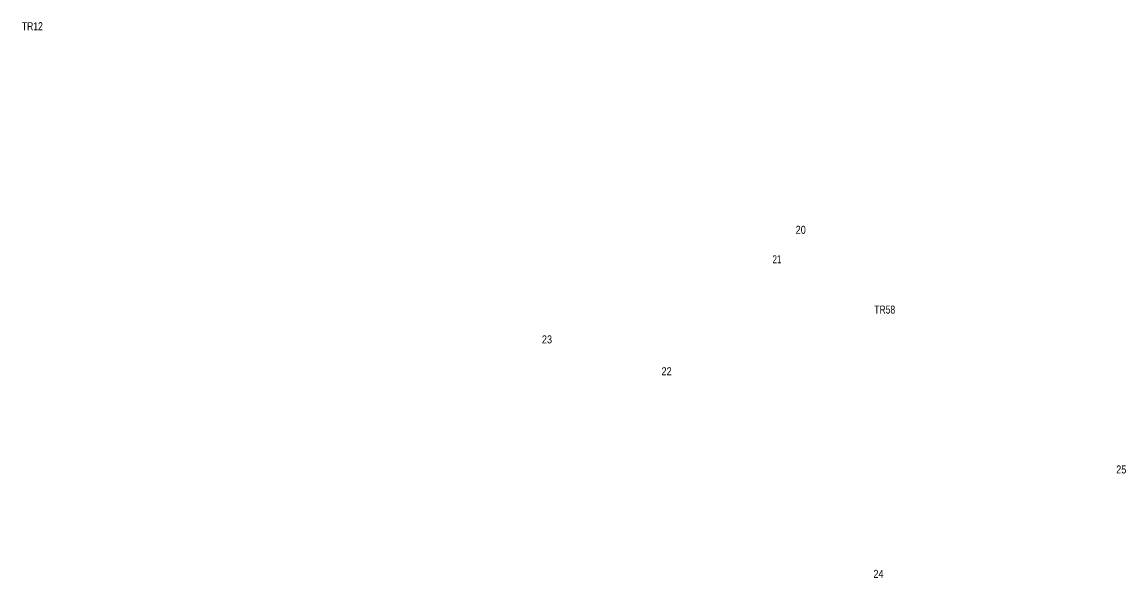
# Model space of a CAD drawing. Header units: metres. Extents: x 547835 to 548251, y 1837646 to 1838054.
# Drawn here: x 547834.7 to 547903.6, y 1837645.9 to 1837680.6 of the extents above; entities that cross this region are included whole.
import ezdxf
from ezdxf.enums import TextEntityAlignment as Align

# ---------------------------------------------------------------- set-up
doc = ezdxf.new("R2010")
doc.units = ezdxf.units.M
doc.header["$LTSCALE"] = 0.2
doc.layers.add('12', color=7, linetype='Continuous')

msp = doc.modelspace()

# ---------------------------------------------------------------- texts
at = {"layer": '12'}
for s, width, p in [('TR12 ', 0.8, (547835.375, 1837680.07)), ('20', 0.85, (547883.295, 1837667.36)), ('21', 0.75, (547881.81, 1837665.52)), ('TR58 ', 0.8, (547888.615, 1837662.38)), ('23', 0.85, (547867.445, 1837660.52)), ('22', 0.85, (547874.915, 1837658.53)), ('25', 0.85, (547903.315, 1837652.4)), ('24', 0.85, (547888.15, 1837645.88))]:
    msp.add_text(s, height=0.5, dxfattribs=dict(at, width=width)).set_placement(p, align=Align.CENTER)

doc.saveas('drawing.dxf')
